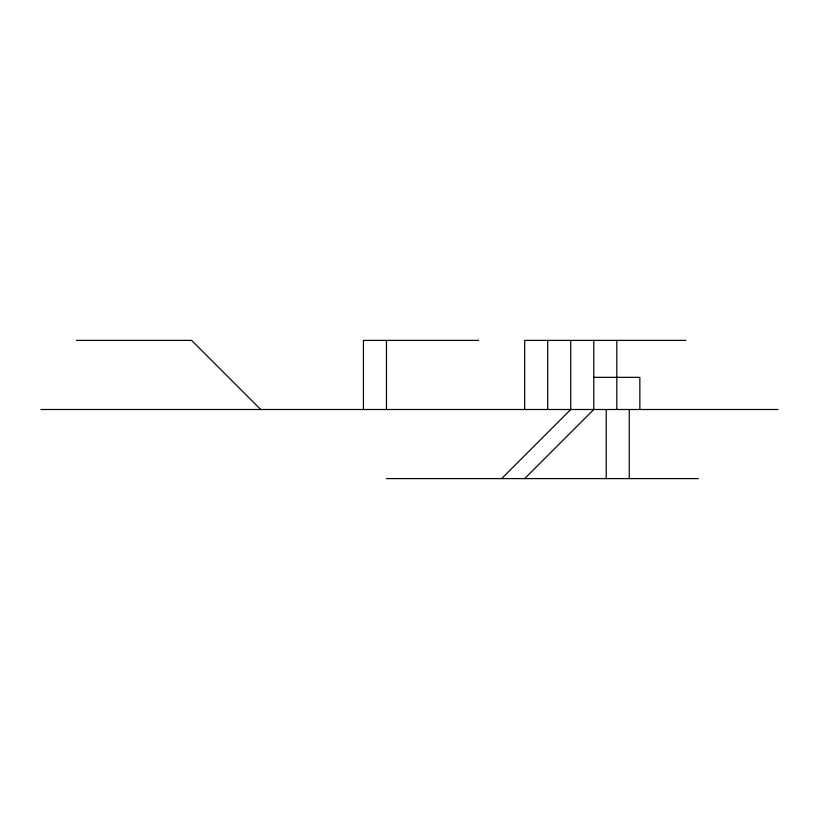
<?xml version="1.0" encoding="UTF-8"?>
<svg xmlns="http://www.w3.org/2000/svg" width="819" height="819" viewBox="0 0 819 819"><rect width="100%" height="100%" fill="white"/><g stroke="black" fill="none" stroke-linecap="round" stroke-linejoin="round"><path stroke-width="1.23" d="M501.637 478.603L570.741 409.5L570.741 340.397M524.672 478.603L593.775 409.5L593.775 340.397M76.433 340.397L191.605 340.397L260.708 409.5M478.603 340.397L363.431 340.397L363.431 409.5M685.912 340.397L524.672 340.397L524.672 409.5M593.775 377.334L639.844 377.334L639.844 409.5M40.95 409.5L778.05 409.5M386.466 478.603L698.361 478.603M629.258 409.5L629.258 478.603M616.809 340.397L616.809 409.5M606.224 409.5L606.224 478.603M547.706 340.397L547.706 409.5M386.466 340.397L386.466 409.5"/></g></svg>
